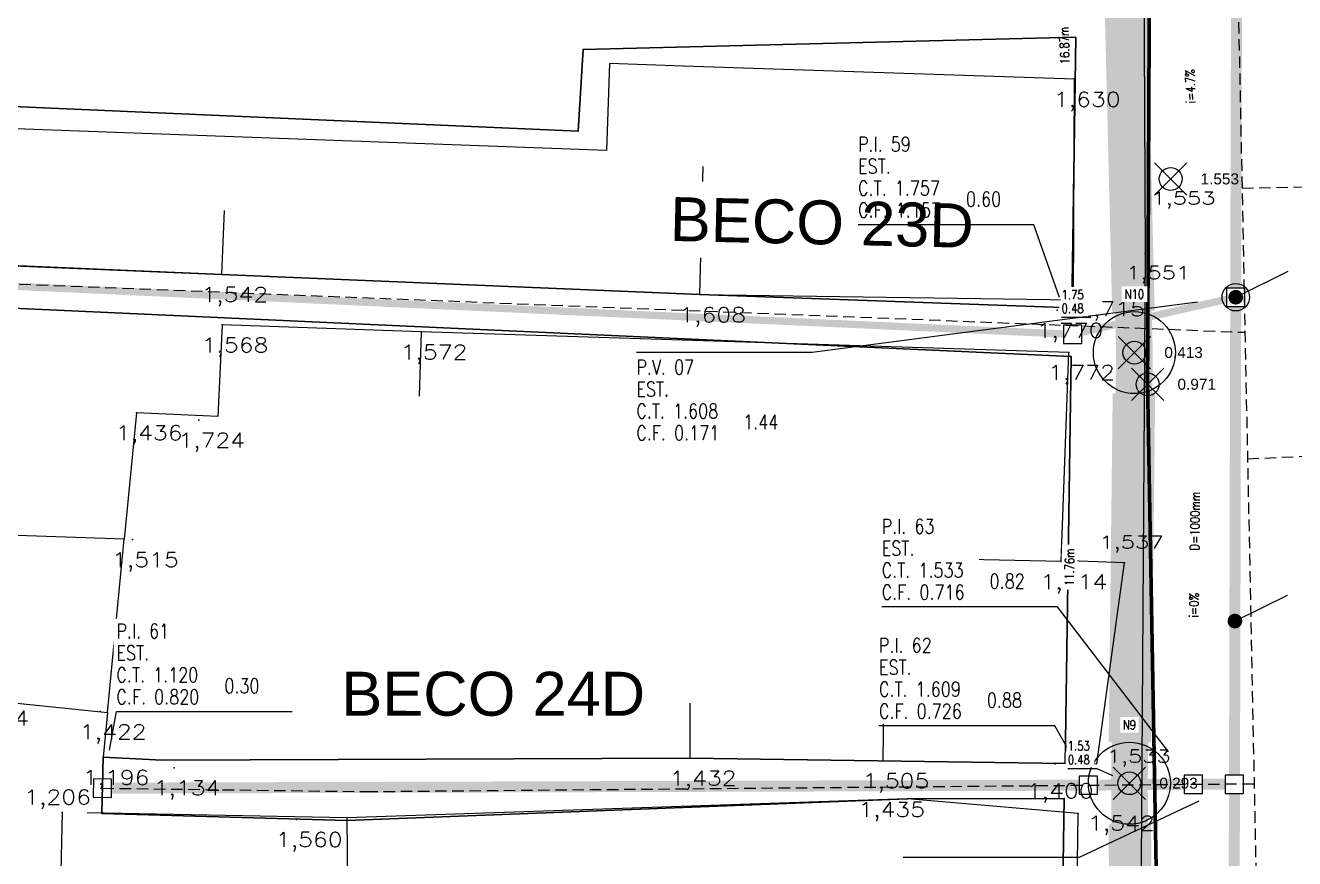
# Model space of a CAD drawing. Extents: x -160 to 364724, y -100 to 7353297.
# Drawn here: x 359243.83 to 359278.47, y 7352478.89 to 7352501.64 of the extents above; entities that cross this region are included whole.
import ezdxf
from ezdxf.enums import TextEntityAlignment as Align

# ---------------------------------------------------------------- set-up
doc = ezdxf.new("R2010")
doc.units = 0
doc.header["$LTSCALE"] = 5
for name, pattern in [('CENTER2', [1.125, 0.75, -0.125, 0.125, -0.125]), ('CONTINUO', [0]), ('DASHDOT2', [12.7, 6.35, -3.175, 0, -3.175]), ('HIDDEN2', [0.1875, 0.125, -0.0625])]:
    doc.linetypes.add(name, pattern=pattern)
for name, color, linetype in [('0-quadras', 6, 'Continuous'), ('_TG', 7, 'CONTINUO'), ('LIN - ADUTORA', 2, 'Continuous'), ('LIN - PV ESG', 4, 'Continuous'), ('LT-COTAS', 7, 'CONTINUO'), ('LT-COTAS-W', 7, 'CONTINUO'), ('ortofoto', 7, 'Continuous'), ('P_Eixo', 1, 'CENTER2'), ('PONTOS-AGUA_U', 7, 'Continuous'), ('PONTOS-CAIXAS', 7, 'Continuous'), ('PONTOS-CAIXAS_U', 1, 'Continuous'), ('PS_IND_COMPRIMENTO', 7, 'Continuous'), ('PS_IND_DIAMETRO', 7, 'Continuous'), ('PS_IND_INCLINACAO', 7, 'Continuous'), ('PS_PONTOS_IDENTIFICACAO_LIN', 7, 'Continuous'), ('PS_PONTOS_IDENTIFICACAO_TXT', 7, 'Continuous'), ('T-MARGEM', 7, 'Continuous'), ('TUBO_DE_CONCRETO', 2, 'Continuous'), ('TUBO_PVC', 1, 'Continuous'), ('V-NODE', 1, 'Continuous'), ('V-NODE-TEXT', 11, 'Continuous'), ('ZZ-Carimbo Texto', 7, 'Continuous')]:
    doc.layers.add(name, color=color, linetype=linetype)
for name, color, linetype, lineweight in [('LIN - AF', 142, 'Continuous', 5), ('LT-ALINHAMENTO-PREDIAL', 4, 'DASHDOT2', 25), ('LT-BORDA', 1, 'Continuous', 9)]:
    doc.layers.add(name, color=color, linetype=linetype, lineweight=lineweight)
doc.styles.add('CARIMBO', font='arial.ttf', dxfattribs={"height": 2})
doc.styles.add('ROMANS', font='ROMANS.shx', dxfattribs={"height": 2})
doc.styles.add('simplex', font='simplex.shx', dxfattribs={"width": 0.8})
doc.styles.get("Standard").update_dxf_attribs({"font": 'arial.ttf'})
picture_1 = doc.add_image_def('image1.tif', size_in_pixel=(14710, 13573))

# ---------------------------------------------------------------- blocks, each defined once
blk = doc.blocks.new('*U151')
at = {"color": 0, "linetype": 'ByBlock', "lineweight": -2, "transparency": 16777216}
for p, q in [((-0.707, -0.707), (0.707, 0.707)), ((-0.707, 0.707), (0.707, -0.707))]:
    blk.add_line(p, q, dxfattribs=at)
blk.add_circle((0, 0), 0.5, dxfattribs=at)
blk = doc.blocks.new('A$C16bf6896')
at = {"layer": 'V-NODE', "xscale": 0.625, "yscale": 0.625, "zscale": 0.625}
for p in [(-13.667, -331.774, 0.469), (-14.655, -336.516, -0.671), (-14.297, -337.383, -0.113), (-14.792, -348.278, -0.791)]:
    blk.add_blockref('*U151', p, dxfattribs=at)
at = {"layer": 'V-NODE-TEXT', "char_height": 0.3, "attachment_point": 4}
for s, insert in [('1.553', (-12.85, -331.774, 0.469)), ('0.413', (-13.838, -336.516, -0.671)), ('0.971', (-13.48, -337.383, -0.113)), ('0.293', (-13.975, -348.278, -0.791))]:
    blk.add_mtext(s, dxfattribs=dict(at, insert=insert))
blk = doc.blocks.new('*U229', base_point=(359269.409, 7352485.895))
at = {"linetype": 'Continuous'}
blk.add_lwpolyline([(359269.159, 7352485.645), (359269.659, 7352485.645), (359269.659, 7352486.145), (359269.159, 7352486.145)], close=True, dxfattribs=at)
blk = doc.blocks.new('*U265')
at = {"layer": 'T-MARGEM'}
blk.add_line((0, 0), (0, 0.2), dxfattribs=at)
at = {"layer": 'T-MARGEM', "const_width": 0.025, "flags": 128}
blk.add_lwpolyline([(-0.0125, 0, 1), (0.0125, 0, 1)], format="xyb", close=True, dxfattribs=at)
blk = doc.blocks.new('*U266')
at = {"layer": 'T-MARGEM'}
blk.add_line((0, 0), (0, 0.2), dxfattribs=at)
at = {"layer": 'T-MARGEM', "const_width": 0.025, "flags": 128}
blk.add_lwpolyline([(-0.0125, 0, 1), (0.0125, 0, 1)], format="xyb", close=True, dxfattribs=at)
blk = doc.blocks.new('*U428', base_point=(359236.672, 7352460.657))
at = {"linetype": 'Continuous'}
blk.add_lwpolyline([(359236.422, 7352460.407), (359236.922, 7352460.407), (359236.922, 7352460.907), (359236.422, 7352460.907)], close=True, dxfattribs=at)
blk = doc.blocks.new('*U429', base_point=(359265.611, 7352475.523))
at = {"linetype": 'Continuous'}
blk.add_lwpolyline([(359265.361, 7352475.273), (359265.861, 7352475.273), (359265.861, 7352475.773), (359265.361, 7352475.773)], close=True, dxfattribs=at)
blk = doc.blocks.new('*U430', base_point=(359266.447, 7352472.464))
at = {"linetype": 'Continuous'}
blk.add_lwpolyline([(359266.197, 7352472.214), (359266.697, 7352472.214), (359266.697, 7352472.714), (359266.197, 7352472.714)], close=True, dxfattribs=at)
blk = doc.blocks.new('SIMB_PONTO')
at = {"color": 0}
blk.add_point((0, 0), dxfattribs=at)
for tag in ['COTA', 'PONTO', 'DESC']:
    blk.add_attdef(tag, (0, 0), '', height=1)
blk = doc.blocks.new('*U668', base_point=(359268.604, 7352473.352))
at = {"linetype": 'Continuous'}
blk.add_lwpolyline([(359268.354, 7352473.102), (359268.854, 7352473.102), (359268.854, 7352473.602), (359268.354, 7352473.602)], close=True, dxfattribs=at)
blk = doc.blocks.new('*U670', base_point=(359268.744, 7352488.527))
at = {"linetype": 'Continuous'}
blk.add_lwpolyline([(359268.494, 7352488.277), (359268.994, 7352488.277), (359268.994, 7352488.777), (359268.494, 7352488.777)], close=True, dxfattribs=at)
blk = doc.blocks.new('*U679', base_point=(550.6981, 290.3575))
blk.add_circle((550.6981, 290.3575), 0.14)
blk = doc.blocks.new('*U680', base_point=(550.6981, 290.3575))
blk.add_circle((550.6981, 290.3575), 0.14)

msp = doc.modelspace()

# ---------------------------------------------------------------- linework, layer by layer
at = {"layer": 'LIN - ADUTORA', "const_width": 1}
msp.add_lwpolyline([(359274.561, 7352382.46), (359272.765, 7352392.651), (359274.139, 7352403.74), (359273.98, 7352420.246), (359274.229, 7352431.015), (359274.27, 7352441.506), (359274.294, 7352451.051), (359274.103, 7352464.828), (359273.965, 7352480.945), (359274.102, 7352492.707), (359273.688, 7352509.569), (359273.849, 7352525.805), (359273.754, 7352541.797)], dxfattribs=at)
at = {"layer": 'LIN - AF', "const_width": 0.1, "flags": 128}
msp.add_lwpolyline([(359293.398, 7352357.593), (359289.832, 7352364.823), (359288.007, 7352369.095), (359283.906, 7352381.383), (359281.553, 7352389.751), (359281.011, 7352394.252), (359281.01, 7352404.386), (359280.233, 7352417.472), (359277.444, 7352417.381), (359275.317, 7352417.345), (359275.078, 7352419.676), (359274.936, 7352439.766), (359275.234, 7352449.178), (359274.759, 7352464.424), (359274.845, 7352470.171), (359274.46, 7352491.84), (359274.542, 7352509.856), (359274.412, 7352526.041), (359274.715, 7352531.296), (359274.493, 7352542.923)], dxfattribs=at)
at = {"layer": 'LIN - PV ESG'}
msp.add_circle((359276.867, 7352494.219, 1.686), 0.375, dxfattribs=at)
at = {"layer": 'LT-ALINHAMENTO-PREDIAL', "color": 8}
for p, q in [((359272.438, 7352494.152), (359272.464, 7352500.173)), ((359240.023, 7352495.221), (359249.195, 7352494.843)), ((359249.195, 7352494.843), (359262.238, 7352494.289)), ((359262.238, 7352494.289), (359272.438, 7352494.152)), ((359249.205, 7352493.463), (359249.084, 7352490.96)), ((359254.636, 7352493.27), (359249.205, 7352493.463)), ((359272.308, 7352492.713), (359254.636, 7352493.27)), ((359272.099, 7352486.999), (359272.308, 7352492.713)), ((359246.862, 7352491.065), (359246.53, 7352487.608)), ((359249.084, 7352490.96), (359246.862, 7352491.065)), ((359246.53, 7352487.608), (359241.794, 7352487.776)), ((359273.829, 7352486.965, 1.533), (359272.1, 7352487.028)), ((359273.077, 7352481.47, 1.533), (359273.829, 7352486.965, 1.533)), ((359237.068, 7352483.792), (359246.077, 7352482.879)), ((359246.077, 7352482.879), (359245.959, 7352481.652)), ((359245.959, 7352481.652), (359247.567, 7352481.574)), ((359247.567, 7352481.574), (359261.981, 7352481.631)), ((359261.981, 7352481.631), (359267.243, 7352481.56)), ((359267.243, 7352481.56), (359273.077, 7352481.47))]:
    msp.add_line(p, q, dxfattribs=at)
at = {"layer": 'LT-ALINHAMENTO-PREDIAL', "color": 8, "ltscale": 3, "flags": 128}
msp.add_lwpolyline([(359261.792, 7352500.532), (359259.774, 7352500.6), (359259.694, 7352498.226), (359233.51, 7352499.189), (359233.524, 7352499.574), (359224.64, 7352500.305), (359224.32, 7352496.416)], dxfattribs=at)
at = {"layer": 'LT-ALINHAMENTO-PREDIAL', "color": 8, "flags": 128}
for points in [[(359272.464, 7352500.173), (359261.79, 7352500.532)], [(359262.238, 7352494.289), (359262.336, 7352497.787)], [(359249.195, 7352494.843), (359249.267, 7352496.592)], [(359254.636, 7352493.27), (359254.581, 7352491.521)], [(359246.077, 7352482.879), (359246.53, 7352487.608)], [(359272.099, 7352486.999), (359269.576, 7352487.051)], [(359273.708, 7352476.563), (359272.515, 7352476.636), (359272.568, 7352480.116), (359267.907, 7352480.519), (359252.607, 7352479.999), (359244.834, 7352480.149), (359236.085, 7352480.394), (359235.935, 7352476.539), (359225.275, 7352477.408), (359225.076, 7352480.534), (359225.335, 7352483.837), (359224.743, 7352483.885), (359224.71, 7352485.12), (359227.956, 7352484.789), (359237.068, 7352483.792)], [(359261.981, 7352481.631), (359261.975, 7352483.131)], [(359267.243, 7352481.56), (359267.266, 7352483.06)], [(359244.834, 7352480.149), (359244.767, 7352476.649)], [(359252.607, 7352479.999), (359252.632, 7352476.499)]]:
    msp.add_lwpolyline(points, dxfattribs=at)
at = {"layer": 'LT-BORDA', "elevation": 1.964, "flags": 128}
msp.add_lwpolyline([(359273.89, 7352568.26), (359274.32, 7352510.876), (359274.399, 7352495.413), (359274.228, 7352470.418), (359274.509, 7352468.517), (359274.567, 7352450.223), (359274.162, 7352420.617), (359274.79, 7352420.254), (359276.565, 7352414.148), (359276.843, 7352403.141), (359278.301, 7352386.995), (359281.545, 7352373.652), (359288.227, 7352358.886), (359289.317, 7352358.112), (359293.9, 7352348.467)], dxfattribs=at)
at = {"layer": 'P_Eixo', "color": 1, "linetype": 'HIDDEN2', "ltscale": 0.5}
for p, q in [((359253.142, 7352480.716), (359277.37, 7352480.932)), ((359245.935, 7352480.809), (359253.142, 7352480.716))]:
    msp.add_line(p, q, dxfattribs=at)
at = {"layer": 'P_Eixo', "color": 1, "linetype": 'HIDDEN2', "ltscale": 0.5, "flags": 128}
for points in [[(359290.602, 7352823.732), (359287.134, 7352778.385), (359278.894, 7352733.428), (359276.926, 7352692.908), (359276.424, 7352643.555), (359275.887, 7352589.752), (359277.551, 7352545.469), (359276.867, 7352505.597), (359277.842, 7352457.728), (359277.647, 7352423.209), (359277.161, 7352411.589), (359279.5, 7352389.378), (359286.267, 7352368.996), (359296.599, 7352348.041)], [(359277.038, 7352497.197), (359289.402, 7352497.461), (359305.775, 7352498.277), (359316.185, 7352500.515), (359339.752, 7352500.442), (359347.126, 7352500.707)], [(359277.189, 7352489.806), (359304.252, 7352491.023), (359304.577, 7352490.017), (359315.842, 7352489.96), (359333.159, 7352489.933), (359333.652, 7352489.238), (359349.223, 7352489.053)]]:
    msp.add_lwpolyline(points, dxfattribs=at)
at = {"layer": 'PS_PONTOS_IDENTIFICACAO_LIN', "linetype": 'Continuous'}
for points in [[(359275.824, 7352494.083), (359265.308, 7352492.711), (359260.508, 7352492.711)], [(359272.841, 7352493.722), (359272.915, 7352493.662), (359272.115, 7352493.662)], [(359275.029, 7352481.803), (359272.004, 7352485.761), (359267.204, 7352485.761)], [(359246.125, 7352481.845), (359246.318, 7352482.902), (359251.118, 7352482.902)], [(359272.31, 7352481.838), (359271.929, 7352482.511), (359267.129, 7352482.511)], [(359273.509, 7352481.149), (359273.083, 7352481.34), (359272.283, 7352481.34)], [(359275.859, 7352480.457), (359272.593, 7352478.915), (359267.793, 7352478.915)]]:
    msp.add_lwpolyline(points, dxfattribs=at)
at = {"layer": 'TUBO_DE_CONCRETO', "const_width": 1.16}
for points in [[(359274.075, 7352493.826), (359273.715, 7352508.45)], [(359273.978, 7352482.064), (359274.089, 7352491.588)], [(359274.093, 7352465.948), (359273.975, 7352479.825)]]:
    msp.add_lwpolyline(points, dxfattribs=at)
at = {"layer": 'TUBO_PVC'}
for points, const_width in [([(359276.867, 7352494.469), (359276.997, 7352543.969)], 0.3), ([(359272.662, 7352493.262), (359276.617, 7352494.162)], 0.2), ([(359276.866, 7352493.969), (359276.833, 7352481.167)], 0.3), ([(359246.185, 7352480.81), (359272.596, 7352480.891)], 0.3), ([(359273.096, 7352480.894), (359275.456, 7352480.915)], 0.3), ([(359275.956, 7352480.917), (359276.582, 7352480.917)], 0.3), ([(359276.831, 7352480.667), (359276.803, 7352469.719)], 0.3)]:
    msp.add_lwpolyline(points, dxfattribs=dict(at, const_width=const_width))

# ---------------------------------------------------------------- block references
at = {"layer": '_TG', "color": 3}
ref = msp.add_blockref('SIMB_PONTO', (359275.09, 7352497.449, 1.553), dxfattribs=at)
ref.add_attrib('COTA', '1,553', dxfattribs={"layer": '0', "color": 8, "height": 0.35, "style": 'simplex', "width": 1.3125, "flags": 8}).set_placement((359274.565, 7352496.749), (359276.315, 7352496.749), align=Align.FIT)
msp.add_blockref('SIMB_PONTO', (359275.09, 7352497.449, 1.553), dxfattribs=at)
at = {"layer": 'LT-COTAS'}
ref = msp.add_blockref('SIMB_PONTO', (359275.09, 7352497.449, 1.553), dxfattribs=at)
ref.add_attrib('COTA', '1,553', dxfattribs={"layer": '0', "color": 8, "height": 0.35, "style": 'simplex', "width": 1.3125, "flags": 8}).set_placement((359274.565, 7352496.749), (359276.315, 7352496.749), align=Align.FIT)
for p in [(359275.09, 7352497.449, 1.553), (359274.399, 7352495.413, 1.551), (359273.829, 7352486.965, 1.537), (359273.103, 7352481.661, 1.533)]:
    msp.add_blockref('SIMB_PONTO', p, dxfattribs=at)
ref = msp.add_blockref('SIMB_PONTO', (359274.399, 7352495.413, 1.551), dxfattribs=at)
ref.add_attrib('COTA', '1,551', dxfattribs={"layer": '0', "color": 8, "height": 0.35, "style": 'simplex', "width": 1.478873, "flags": 8}).set_placement((359273.874, 7352494.713), (359275.624, 7352494.713), align=Align.FIT)
ref = msp.add_blockref('SIMB_PONTO', (359273.829, 7352486.965, 1.537), dxfattribs=at)
ref.add_attrib('COTA', '1,537', dxfattribs={"layer": '0', "color": 8, "height": 0.35, "style": 'simplex', "width": 1.3125, "flags": 8}).set_placement((359273.145, 7352487.355), (359274.895, 7352487.355), align=Align.FIT)
ref = msp.add_blockref('SIMB_PONTO', (359273.103, 7352481.661, 1.533), dxfattribs=at)
ref.add_attrib('COTA', '1,533', dxfattribs={"layer": '0', "color": 8, "height": 0.35, "style": 'simplex', "width": 1.3125, "flags": 8}).set_placement((359273.344, 7352481.507), (359275.094, 7352481.507), align=Align.FIT)
at = {"layer": 'LT-COTAS-W', "color": 3}
ref = msp.add_blockref('SIMB_PONTO', (359272.464, 7352500.173, 1.63), dxfattribs=at)
ref.add_attrib('COTA', '1,630', dxfattribs={"layer": '0', "color": 8, "height": 0.4, "style": 'simplex', "width": 1.197656, "flags": 8}).set_placement((359271.901, 7352499.423), (359273.726, 7352499.423), align=Align.FIT)
for p in [(359272.464, 7352500.173, 1.63), (359249.195, 7352494.843, 1.542), (359262.238, 7352494.289, 1.608), (359272.438, 7352494.152, 1.715), (359271.994, 7352493.864, 1.77), (359249.205, 7352493.463, 1.568), (359254.636, 7352493.271, 1.572), (359272.308, 7352492.713, 1.772), (359246.862, 7352491.065, 1.436), (359248.568, 7352490.863, 1.724), (359246.759, 7352487.6, 1.515), (359272.099, 7352486.999, 1.814), (359245.879, 7352482.9, 1.422), (359245.959, 7352481.652, 1.196), (359261.981, 7352481.631, 1.432), (359267.243, 7352481.56, 1.505), (359247.896, 7352481.369, 1.134), (359271.937, 7352481.473, 1.4), (359267.907, 7352480.519, 1.435), (359244.834, 7352480.149, 1.206), (359251.23, 7352479.954), (359272.568, 7352480.116, 1.542)]:
    msp.add_blockref('SIMB_PONTO', p, dxfattribs=at)
ref = msp.add_blockref('SIMB_PONTO', (359249.195, 7352494.843, 1.542), dxfattribs=at)
ref.add_attrib('COTA', '1,542', dxfattribs={"layer": '0', "color": 8, "height": 0.4, "style": 'simplex', "width": 1.197656, "flags": 8}).set_placement((359248.633, 7352494.093), (359250.458, 7352494.093), align=Align.FIT)
ref = msp.add_blockref('SIMB_PONTO', (359262.238, 7352494.289, 1.608), dxfattribs=at)
ref.add_attrib('COTA', '1,608', dxfattribs={"layer": '0', "color": 8, "height": 0.4, "style": 'simplex', "width": 1.197656, "flags": 8}).set_placement((359261.676, 7352493.539), (359263.501, 7352493.539), align=Align.FIT)
ref = msp.add_blockref('SIMB_PONTO', (359272.438, 7352494.152, 1.715), dxfattribs=at)
ref.add_attrib('COTA', '1,715', dxfattribs={"layer": '0', "color": 8, "height": 0.4, "style": 'simplex', "width": 1.260691, "flags": 8}).set_placement((359272.562, 7352493.7, 1.964), (359274.387, 7352493.7, 1.964), align=Align.FIT)
ref = msp.add_blockref('SIMB_PONTO', (359271.994, 7352493.864, 1.77), dxfattribs=at)
ref.add_attrib('COTA', '1,770', dxfattribs={"layer": '0', "color": 8, "height": 0.4, "style": 'simplex', "width": 1.197656, "flags": 8}).set_placement((359271.432, 7352493.114), (359273.257, 7352493.114), align=Align.FIT)
ref = msp.add_blockref('SIMB_PONTO', (359249.205, 7352493.463, 1.568), dxfattribs=at)
ref.add_attrib('COTA', '1,568', dxfattribs={"layer": '0', "color": 8, "height": 0.4, "style": 'simplex', "width": 1.197656, "flags": 8}).set_placement((359248.642, 7352492.713), (359250.467, 7352492.713), align=Align.FIT)
ref = msp.add_blockref('SIMB_PONTO', (359254.636, 7352493.271, 1.572), dxfattribs=at)
ref.add_attrib('COTA', '1,572', dxfattribs={"layer": '0', "color": 8, "height": 0.4, "style": 'simplex', "width": 1.197656, "flags": 8}).set_placement((359254.074, 7352492.521), (359255.899, 7352492.521), align=Align.FIT)
ref = msp.add_blockref('SIMB_PONTO', (359272.308, 7352492.713, 1.772), dxfattribs=at)
ref.add_attrib('COTA', '1,772', dxfattribs={"layer": '0', "color": 8, "height": 0.4, "style": 'simplex', "width": 1.197656, "flags": 8}).set_placement((359271.745, 7352491.963), (359273.57, 7352491.963), align=Align.FIT)
ref = msp.add_blockref('SIMB_PONTO', (359246.862, 7352491.065, 1.436), dxfattribs=at)
ref.add_attrib('COTA', '1,436', dxfattribs={"layer": '0', "color": 8, "height": 0.4, "style": 'simplex', "width": 1.212816, "flags": 8}).set_placement((359246.3, 7352490.315), (359248.124, 7352490.315), align=Align.FIT)
ref = msp.add_blockref('SIMB_PONTO', (359248.568, 7352490.863, 1.724), dxfattribs=at)
ref.add_attrib('COTA', '1,724', dxfattribs={"layer": '0', "color": 8, "height": 0.4, "style": 'simplex', "width": 1.18287, "flags": 8}).set_placement((359248.006, 7352490.113), (359249.83, 7352490.113), align=Align.FIT)
ref = msp.add_blockref('SIMB_PONTO', (359246.759, 7352487.6, 1.515), dxfattribs=at)
ref.add_attrib('COTA', '1,515', dxfattribs={"layer": '0', "color": 8, "height": 0.4, "style": 'simplex', "width": 1.260691, "flags": 8}).set_placement((359246.197, 7352486.85), (359248.022, 7352486.85), align=Align.FIT)
ref = msp.add_blockref('SIMB_PONTO', (359272.099, 7352486.999, 1.814), dxfattribs=at)
ref.add_attrib('COTA', '1,814', dxfattribs={"layer": '0', "color": 8, "height": 0.4, "style": 'simplex', "width": 1.244318, "flags": 8}).set_placement((359271.536, 7352486.249), (359273.361, 7352486.249), align=Align.FIT)
ref = msp.add_blockref('SIMB_PONTO', (359242.673, 7352482.38, 1.464), dxfattribs=at)
ref.add_attrib('COTA', '1,464', dxfattribs={"layer": '0', "color": 8, "height": 0.4, "style": 'simplex', "width": 1.18287, "flags": 8}).set_placement((359242.111, 7352482.519), (359243.936, 7352482.519), align=Align.FIT)
ref = msp.add_blockref('SIMB_PONTO', (359245.879, 7352482.9, 1.422), dxfattribs=at)
ref.add_attrib('COTA', '1,422', dxfattribs={"layer": '0', "color": 8, "height": 0.4, "style": 'simplex', "width": 1.197656, "flags": 8}).set_placement((359245.316, 7352482.15), (359247.141, 7352482.15), align=Align.FIT)
ref = msp.add_blockref('SIMB_PONTO', (359245.959, 7352481.652, 1.196), dxfattribs=at)
ref.add_attrib('COTA', '1,196', dxfattribs={"layer": '0', "color": 8, "height": 0.4, "style": 'simplex', "width": 1.2775, "flags": 8}).set_placement((359245.396, 7352480.902), (359247.221, 7352480.902), align=Align.FIT)
ref = msp.add_blockref('SIMB_PONTO', (359261.981, 7352481.631, 1.432), dxfattribs=at)
ref.add_attrib('COTA', '1,432', dxfattribs={"layer": '0', "color": 8, "height": 0.4, "style": 'simplex', "width": 1.197656, "flags": 8}).set_placement((359261.419, 7352480.881), (359263.244, 7352480.881), align=Align.FIT)
ref = msp.add_blockref('SIMB_PONTO', (359267.243, 7352481.56, 1.505), dxfattribs=at)
ref.add_attrib('COTA', '1,505', dxfattribs={"layer": '0', "color": 8, "height": 0.4, "style": 'simplex', "width": 1.197656, "flags": 8}).set_placement((359266.68, 7352480.81), (359268.505, 7352480.81), align=Align.FIT)
ref = msp.add_blockref('SIMB_PONTO', (359247.896, 7352481.369, 1.134), dxfattribs=at)
ref.add_attrib('COTA', '1,134', dxfattribs={"layer": '0', "color": 8, "height": 0.4, "style": 'simplex', "width": 1.244318, "flags": 8}).set_placement((359247.333, 7352480.619), (359249.158, 7352480.619), align=Align.FIT)
ref = msp.add_blockref('SIMB_PONTO', (359271.937, 7352481.473, 1.4), dxfattribs=at)
ref.add_attrib('COTA', '1,400', dxfattribs={"layer": '0', "color": 8, "height": 0.4, "style": 'simplex', "width": 1.197656, "flags": 8}).set_placement((359271.163, 7352480.536), (359272.988, 7352480.536), align=Align.FIT)
ref = msp.add_blockref('SIMB_PONTO', (359244.834, 7352480.149, 1.206), dxfattribs=at)
ref.add_attrib('COTA', '1,206', dxfattribs={"layer": '0', "color": 8, "height": 0.4, "style": 'simplex', "width": 1.212816, "flags": 8}).set_placement((359243.799, 7352480.368), (359245.624, 7352480.368), align=Align.FIT)
ref = msp.add_blockref('SIMB_PONTO', (359267.907, 7352480.519, 1.435), dxfattribs=at)
ref.add_attrib('COTA', '1,435', dxfattribs={"layer": '0', "color": 8, "height": 0.4, "style": 'simplex', "width": 1.197656, "flags": 8}).set_placement((359266.563, 7352480.03), (359268.388, 7352480.03), align=Align.FIT)
ref = msp.add_blockref('SIMB_PONTO', (359251.23, 7352479.954), dxfattribs=at)
ref.add_attrib('COTA', '1,560', dxfattribs={"layer": '0', "color": 8, "height": 0.4, "style": 'simplex', "width": 1.197656, "flags": 8}).set_placement((359250.667, 7352479.204, -1.122), (359252.492, 7352479.204, -1.122), align=Align.FIT)
ref = msp.add_blockref('SIMB_PONTO', (359272.568, 7352480.116, 1.542), dxfattribs=at)
ref.add_attrib('COTA', '1,542', dxfattribs={"layer": '0', "color": 8, "height": 0.4, "style": 'simplex', "width": 1.197656, "flags": 8}).set_placement((359272.831, 7352479.657), (359274.656, 7352479.657), align=Align.FIT)
at = {"layer": 'PONTOS-AGUA_U', "xscale": 8, "yscale": 8, "zscale": 8}
for name, p in [('*U680', (359274.102, 7352492.707)), ('*U679', (359273.965, 7352480.945))]:
    msp.add_blockref(name, p, dxfattribs=at)
at = {"layer": 'PONTOS-CAIXAS'}
for name, p, rotation in [('*U229', (359276.867, 7352494.219), 90), ('*U428', (359245.935, 7352480.809), 359.2582252400994), ('*U429', (359272.846, 7352480.892), 270)]:
    msp.add_blockref(name, p, dxfattribs=dict(at, rotation=rotation))
for name, p in [('*U670', (359272.412, 7352493.205)), ('*U430', (359275.706, 7352480.917)), ('*U668', (359276.832, 7352480.917))]:
    msp.add_blockref(name, p, dxfattribs=at)
at = {"layer": 'PONTOS-CAIXAS_U', "xscale": 7.999999999999998, "yscale": 7.999999999999998, "zscale": 7.999999999999998, "rotation": 296.3702818064322}
for name, p in [('*U266', (359276.867, 7352494.219)), ('*U265', (359276.844, 7352485.374))]:
    msp.add_blockref(name, p, dxfattribs=at)
at = {"layer": 'V-NODE-TEXT'}
msp.add_blockref('A$C16bf6896', (359288.757, 7352829.223, 1.084), dxfattribs=at)

# ---------------------------------------------------------------- texts
at = {"layer": 'PS_IND_COMPRIMENTO', "style": 'ROMANS', "width": 0.8}
msp.add_text('16.87m', height=0.25, rotation=91.4065, dxfattribs=at).set_placement((359272.191, 7352501.096), align=Align.MIDDLE_CENTER)
at = {"layer": 'PS_IND_INCLINACAO', "style": 'ROMANS', "width": 0.8}
msp.add_text('i=4.7%', height=0.25, rotation=91.4065, dxfattribs=at).set_placement((359275.629, 7352499.98), align=Align.MIDDLE_CENTER)
at = {"layer": 'PS_PONTOS_IDENTIFICACAO_TXT', "style": 'ROMANS', "width": 0.8}
for s, p in [('P.I. 59', (359266.559, 7352498.2)), ('EST. ', (359266.559, 7352497.6))]:
    msp.add_text(s, height=0.4, dxfattribs=at).set_placement(p)

# ---------------------------------------------------------------- next in the draw order: wipeouts: each hides what was drawn before it
at = {"linetype": 'Continuous', "ltscale": 4}
for points in [[(359261.105, 7352495.324), (359270.022, 7352495.118), (359270.07, 7352497.2), (359261.153, 7352497.406)], [(359252.159, 7352482.349), (359261.079, 7352482.348), (359261.079, 7352484.43), (359252.159, 7352484.431)]]:
    msp.add_wipeout(points, dxfattribs=at).dxf.layer = 'ZZ-Carimbo Texto'

# ---------------------------------------------------------------- next in the draw order: wipeouts: each hides what was drawn before it
for points in [[(359261.105, 7352495.324), (359270.022, 7352495.118), (359270.07, 7352497.2), (359261.153, 7352497.406)], [(359252.159, 7352482.349), (359261.079, 7352482.348), (359261.079, 7352484.43), (359252.159, 7352484.431)]]:
    msp.add_wipeout(points, dxfattribs=at).dxf.layer = 'ZZ-Carimbo Texto'

# ---------------------------------------------------------------- next in the draw order: linework, layer by layer
at = {"layer": '0-quadras', "color": 5, "lineweight": 30, "ltscale": 0.3}
for points in [[(359212.394, 7352478.7), (359215.808, 7352503.108), (359221.458, 7352503.277), (359221.733, 7352501.186), (359234.116, 7352499.839), (359258.921, 7352498.752), (359259.059, 7352500.988), (359272.505, 7352501.32), (359272.391, 7352493.925), (359262.238, 7352494.289), (359249.195, 7352494.843), (359240.023, 7352495.233), (359233.392, 7352495.747), (359233.333, 7352494.385)], [(359233.333, 7352494.385), (359272.371, 7352492.601), (359272.209, 7352481.482), (359261.981, 7352481.631), (359247.567, 7352481.574), (359245.959, 7352481.652), (359245.916, 7352480.118), (359252.607, 7352479.931), (359267.907, 7352480.519), (359272.185, 7352480.531), (359272.022, 7352469.893)]]:
    msp.add_lwpolyline(points, dxfattribs=at)
at = {"layer": 'P_Eixo', "color": 1, "linetype": 'HIDDEN2', "ltscale": 0.5}
msp.add_line((359233.366, 7352494.982), (359277.119, 7352493.261), dxfattribs=at)
at = {"layer": 'PS_PONTOS_IDENTIFICACAO_LIN', "linetype": 'Continuous'}
msp.add_lwpolyline([(359272.059, 7352494.209), (359271.359, 7352496.2), (359266.559, 7352496.2)], dxfattribs=at)
at = {"layer": 'TUBO_PVC', "const_width": 0.2}
msp.add_lwpolyline([(359233.616, 7352494.97), (359272.162, 7352493.216)], dxfattribs=at)

# ---------------------------------------------------------------- next in the draw order: texts
at = {"layer": 'PS_PONTOS_IDENTIFICACAO_TXT', "style": 'ROMANS', "width": 0.8}
for s, p in [('C.T. 1.757', (359266.559, 7352497)), ('C.F. 1.157', (359266.559, 7352496.4)), ('0.60', (359269.504, 7352496.7))]:
    msp.add_text(s, height=0.4, dxfattribs=at).set_placement(p)
at = {"layer": 'ZZ-Carimbo Texto', "linetype": 'Continuous', "ltscale": 4, "style": 'CARIMBO'}
msp.add_text('BECO 23D', height=1.2, rotation=358.6742, dxfattribs=at).set_placement((359265.571, 7352496.262), align=Align.MIDDLE_CENTER)

# ---------------------------------------------------------------- next in the draw order: pictures from other files: only their frames are drawn
image = msp.add_image(picture_1, insert=(359073.892, 7352258.636), size_in_units=(734.398, 677.634), dxfattribs=dict(fade=70))
image.dxf.flags = 14

# ---------------------------------------------------------------- next in the draw order: wipeouts: each hides what was drawn before it
for points, layer in [([(359272.534, 7352486.232), (359272.548, 7352487.455), (359272.123, 7352487.46), (359272.109, 7352486.237)], 'PS_IND_COMPRIMENTO'), ([(359275.955, 7352487.164), (359275.977, 7352489.043), (359275.552, 7352489.048), (359275.53, 7352487.169)], 'PS_IND_DIAMETRO'), ([(359275.934, 7352485.373), (359275.944, 7352486.234), (359275.519, 7352486.239), (359275.509, 7352485.378)], 'PS_IND_INCLINACAO'), ([(359272.085, 7352494.075), (359272.841, 7352494.075), (359272.841, 7352494.5), (359272.085, 7352494.5)], 'PS_PONTOS_IDENTIFICACAO_TXT'), ([(359273.753, 7352494.09), (359274.451, 7352494.09), (359274.451, 7352494.515), (359273.753, 7352494.515)], 'PS_PONTOS_IDENTIFICACAO_TXT'), ([(359260.429, 7352491.971), (359262.431, 7352491.971), (359262.431, 7352492.651), (359260.429, 7352492.651)], 'PS_PONTOS_IDENTIFICACAO_TXT'), ([(359263.374, 7352490.471), (359264.599, 7352490.471), (359264.599, 7352491.151), (359263.374, 7352491.151)], 'PS_PONTOS_IDENTIFICACAO_TXT'), ([(359267.125, 7352487.621), (359268.974, 7352487.621), (359268.974, 7352488.301), (359267.125, 7352488.301)], 'PS_PONTOS_IDENTIFICACAO_TXT'), ([(359246.239, 7352484.762), (359247.997, 7352484.762), (359247.997, 7352485.442), (359246.239, 7352485.442)], 'PS_PONTOS_IDENTIFICACAO_TXT'), ([(359267.05, 7352484.371), (359268.899, 7352484.371), (359268.899, 7352485.051), (359267.05, 7352485.051)], 'PS_PONTOS_IDENTIFICACAO_TXT'), ([(359273.716, 7352482.327), (359274.214, 7352482.327), (359274.214, 7352482.752), (359273.716, 7352482.752)], 'PS_PONTOS_IDENTIFICACAO_TXT'), ([(359272.253, 7352481.753), (359273.009, 7352481.753), (359273.009, 7352482.178), (359272.253, 7352482.178)], 'PS_PONTOS_IDENTIFICACAO_TXT'), ([(359252.159, 7352482.349), (359261.079, 7352482.348), (359261.079, 7352484.43), (359252.159, 7352484.431)], 'ZZ-Carimbo Texto')]:
    msp.add_wipeout(points).dxf.layer = layer

# ---------------------------------------------------------------- next in the draw order: texts
at = {"layer": 'PS_IND_COMPRIMENTO', "style": 'ROMANS', "width": 0.8}
msp.add_text('11.76m', height=0.25, rotation=89.3327, dxfattribs=at).set_placement((359272.329, 7352486.846), align=Align.MIDDLE_CENTER)
at = {"layer": 'PS_IND_DIAMETRO', "style": 'ROMANS', "width": 0.8}
msp.add_text('D=1000mm', height=0.25, rotation=89.3327, dxfattribs=at).set_placement((359275.754, 7352488.106), align=Align.MIDDLE_CENTER)
at = {"layer": 'PS_IND_INCLINACAO', "style": 'ROMANS', "width": 0.8}
msp.add_text('i=0%', height=0.25, rotation=89.3327, dxfattribs=at).set_placement((359275.727, 7352485.806), align=Align.MIDDLE_CENTER)
at = {"layer": 'PS_PONTOS_IDENTIFICACAO_TXT', "style": 'ROMANS', "width": 0.8}
for s, height, p in [('1.75', 0.25, (359272.115, 7352494.162)), ('P.V. 07', 0.4, (359260.508, 7352492.111)), ('1.44', 0.4, (359263.423, 7352490.611)), ('P.I. 63', 0.4, (359267.204, 7352487.761)), ('P.I. 61', 0.4, (359246.318, 7352484.902)), ('P.I. 62', 0.4, (359267.129, 7352484.511)), ('1.53', 0.25, (359272.283, 7352481.84))]:
    msp.add_text(s, height=height, dxfattribs=at).set_placement(p)
for s, p in [('N10', (359274.102, 7352494.177)), ('N9', (359273.965, 7352482.415))]:
    msp.add_text(s, height=0.25, dxfattribs=at).set_placement(p, align=Align.CENTER)
at = {"layer": 'ZZ-Carimbo Texto', "linetype": 'Continuous', "ltscale": 4, "style": 'CARIMBO'}
msp.add_text('BECO 24D', height=1.2, rotation=359.9955, dxfattribs=at).set_placement((359256.602, 7352483.389), align=Align.MIDDLE_CENTER)

# ---------------------------------------------------------------- next in the draw order: wipeouts: each hides what was drawn before it
for points in [[(359272.056, 7352493.7), (359272.841, 7352493.7), (359272.841, 7352494.125), (359272.056, 7352494.125)], [(359260.429, 7352491.371), (359261.578, 7352491.371), (359261.578, 7352492.051), (359260.429, 7352492.051)], [(359267.125, 7352487.021), (359268.273, 7352487.021), (359268.273, 7352487.701), (359267.125, 7352487.701)], [(359246.239, 7352484.162), (359247.387, 7352484.162), (359247.387, 7352484.842), (359246.239, 7352484.842)], [(359267.05, 7352483.771), (359268.199, 7352483.771), (359268.199, 7352484.451), (359267.05, 7352484.451)], [(359272.224, 7352481.378), (359273.009, 7352481.378), (359273.009, 7352481.803), (359272.224, 7352481.803)]]:
    msp.add_wipeout(points).dxf.layer = 'PS_PONTOS_IDENTIFICACAO_TXT'

# ---------------------------------------------------------------- next in the draw order: texts
at = {"layer": 'PS_PONTOS_IDENTIFICACAO_TXT', "style": 'ROMANS', "width": 0.8}
for s, height, p in [('0.48', 0.25, (359272.115, 7352493.787)), ('EST. ', 0.4, (359260.508, 7352491.511)), ('EST. ', 0.4, (359267.204, 7352487.161)), ('EST. ', 0.4, (359246.318, 7352484.302)), ('EST. ', 0.4, (359267.129, 7352483.911)), ('0.48', 0.25, (359272.283, 7352481.465))]:
    msp.add_text(s, height=height, dxfattribs=at).set_placement(p)

# ---------------------------------------------------------------- next in the draw order: wipeouts: each hides what was drawn before it
for points in [[(359260.414, 7352490.771), (359263.163, 7352490.771), (359263.163, 7352491.451), (359260.414, 7352491.451)], [(359267.11, 7352486.421), (359269.858, 7352486.421), (359269.858, 7352487.101), (359267.11, 7352487.101)], [(359246.224, 7352483.562), (359248.972, 7352483.562), (359248.972, 7352484.242), (359246.224, 7352484.242)], [(359267.035, 7352483.171), (359269.768, 7352483.171), (359269.768, 7352483.851), (359267.035, 7352483.851)]]:
    msp.add_wipeout(points).dxf.layer = 'PS_PONTOS_IDENTIFICACAO_TXT'

# ---------------------------------------------------------------- next in the draw order: texts
for s, p in [('C.T. 1.608', (359260.508, 7352490.911)), ('C.T. 1.533', (359267.204, 7352486.561)), ('C.T. 1.120', (359246.318, 7352483.702)), ('C.T. 1.609', (359267.129, 7352483.311))]:
    msp.add_text(s, height=0.4, dxfattribs=at).set_placement(p)

# ---------------------------------------------------------------- next in the draw order: wipeouts: each hides what was drawn before it
for points in [[(359260.414, 7352490.171), (359263.102, 7352490.171), (359263.102, 7352490.851), (359260.414, 7352490.851)], [(359267.11, 7352485.821), (359269.889, 7352485.821), (359269.889, 7352486.501), (359267.11, 7352486.501)], [(359246.224, 7352482.962), (359249.003, 7352482.962), (359249.003, 7352483.642), (359246.224, 7352483.642)], [(359267.035, 7352482.571), (359269.814, 7352482.571), (359269.814, 7352483.251), (359267.035, 7352483.251)]]:
    msp.add_wipeout(points).dxf.layer = 'PS_PONTOS_IDENTIFICACAO_TXT'

# ---------------------------------------------------------------- next in the draw order: texts
for s, p in [('C.F. 0.171', (359260.508, 7352490.311)), ('C.F. 0.716', (359267.204, 7352485.961)), ('C.F. 0.820', (359246.318, 7352483.102)), ('C.F. 0.726', (359267.129, 7352482.711))]:
    msp.add_text(s, height=0.4, dxfattribs=at).set_placement(p)

# ---------------------------------------------------------------- next in the draw order: wipeouts: each hides what was drawn before it
for points in [[(359270.054, 7352486.121), (359271.31, 7352486.121), (359271.31, 7352486.801), (359270.054, 7352486.801)], [(359249.168, 7352483.262), (359250.424, 7352483.262), (359250.424, 7352483.942), (359249.168, 7352483.942)], [(359269.979, 7352482.871), (359271.235, 7352482.871), (359271.235, 7352483.551), (359269.979, 7352483.551)]]:
    msp.add_wipeout(points).dxf.layer = 'PS_PONTOS_IDENTIFICACAO_TXT'

# ---------------------------------------------------------------- next in the draw order: texts
for s, p in [('0.82', (359270.149, 7352486.261)), ('0.30', (359249.263, 7352483.402)), ('0.88', (359270.074, 7352483.011))]:
    msp.add_text(s, height=0.4, dxfattribs=at).set_placement(p)

# ---------------------------------------------------------------- next in the draw order: pictures from other files: only their frames are drawn
at = {"layer": 'ortofoto'}
image = msp.add_image(picture_1, insert=(359073.892, 7352258.636), size_in_units=(734.398, 677.634), dxfattribs=dict(at, fade=29))
image.dxf.flags = 14

doc.saveas('drawing.dxf')
